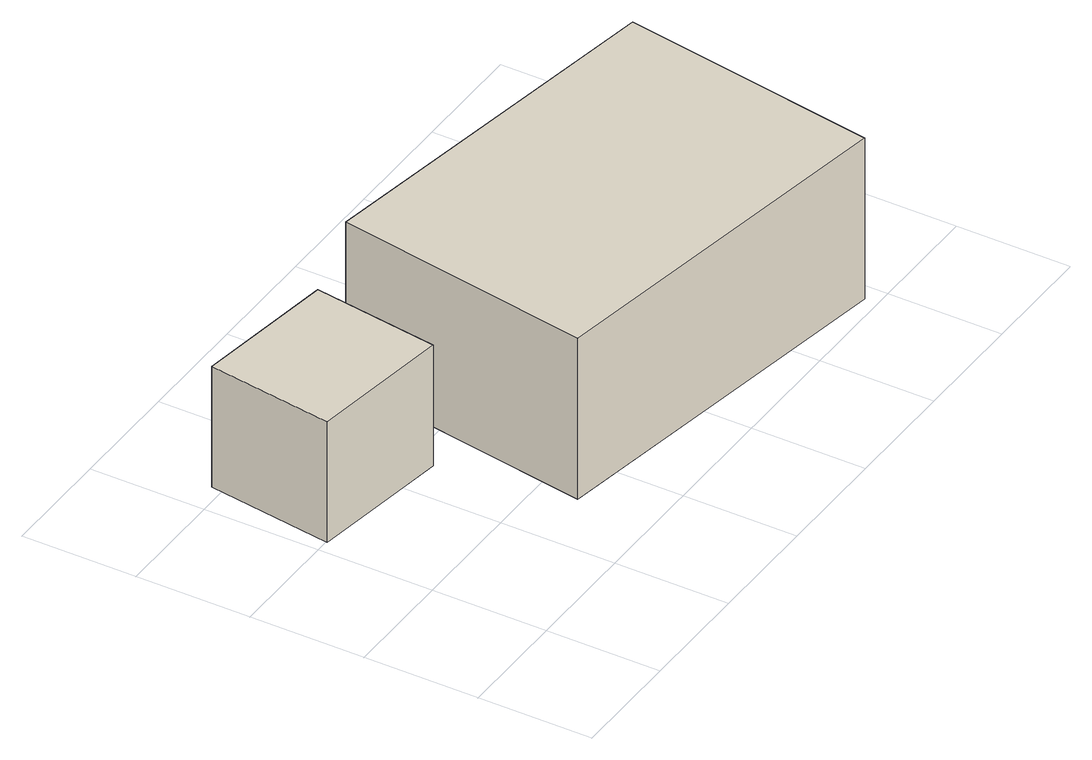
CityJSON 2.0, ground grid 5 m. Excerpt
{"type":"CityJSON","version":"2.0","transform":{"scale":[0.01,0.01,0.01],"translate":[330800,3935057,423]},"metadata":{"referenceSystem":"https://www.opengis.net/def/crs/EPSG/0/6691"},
"CityObjects":{
"building1":{"type":"Building","attributes":{"measuredHeight":6,"BuildingIDAttribute.prefecture":"14","BuildingIDAttribute.city":"14151","BuildingDetailAttribute.surveyYear":2015},"geometry":[{"type":"Solid","lod":"1","boundaries":[[[[0,1,2,3]],[[2,4,5,3]],[[1,6,4,2]],[[0,7,6,1]],[[3,5,7,0]],[[4,6,7,5]]]]}]},
"building2":{"type":"Building","attributes":{"usage":"411","measuredHeight":8.2,"storeysAboveGround":1,"BuildingIDAttribute.prefecture":"14","BuildingIDAttribute.city":"14151","BuildingDetailAttribute.totalFloorArea":167.56,"BuildingDetailAttribute.buildingFootprintArea":167.56,"BuildingDetailAttribute.buildingStructureType":"601","BuildingDetailAttribute.buildingStructureOrgType":"1","BuildingDetailAttribute.orgUsage":"10","BuildingDetailAttribute.surveyYear":2015},"geometry":[{"type":"Solid","lod":"1","boundaries":[[[[8,9,10,11]],[[10,12,13,11]],[[9,14,12,10]],[[8,15,14,9]],[[11,13,15,8]],[[12,14,15,13]]]]}]}
},
"vertices":[
[762,1458,57],[682,905,57],[58,995,57],[138,1549,57],[58,995,621],[138,1549,621],[682,905,621],[762,1458,621],
[2613,1187,57],[2427,58,57],[779,329,57],[965,1458,57],[779,329,808],[965,1458,808],[2427,58,808],[2613,1187,808]
]}
